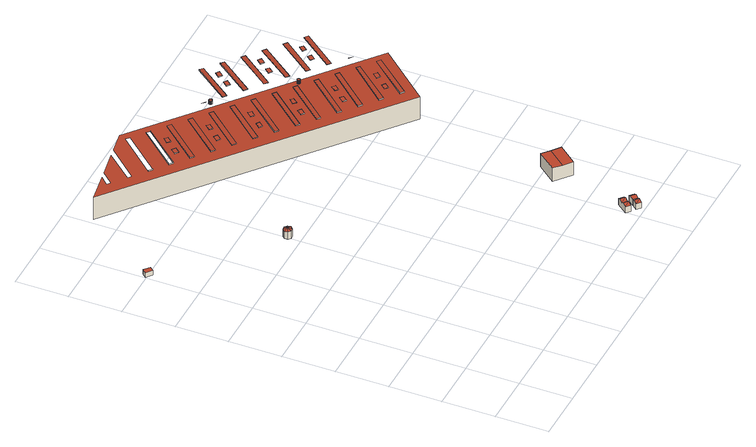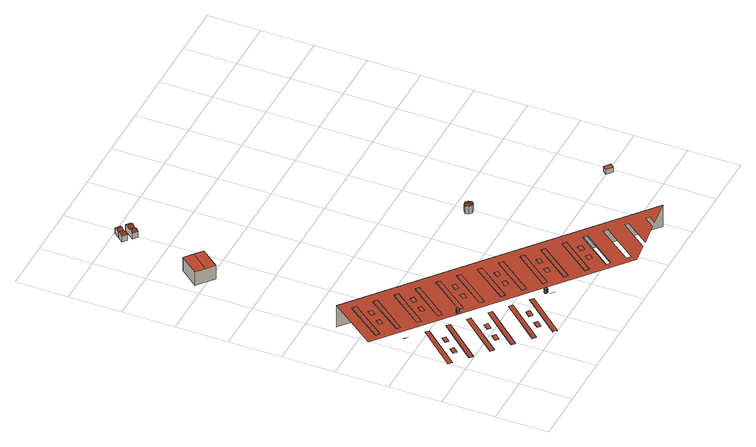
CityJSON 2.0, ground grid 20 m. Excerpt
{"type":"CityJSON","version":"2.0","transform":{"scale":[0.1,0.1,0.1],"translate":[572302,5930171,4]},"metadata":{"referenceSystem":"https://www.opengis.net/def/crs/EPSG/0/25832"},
"CityObjects":{
"building1":{"type":"Building","attributes":{"Grundfläche 2D":"5.853428","Grundhöhe NN":"4.500"},"geometry":[{"type":"Solid","lod":"3","boundaries":[[[[0,1,2,3]],[[4,5,3,2]],[[5,6,0,3]],[[6,7,1,0]],[[7,4,2,1]],[[7,6,5,4]]]],"semantics":{"surfaces":[{"type":"RoofSurface"},{"type":"WallSurface"},{"type":"GroundSurface"}],"values":[[0,1,1,1,1,2]]}}]},
"building2":{"type":"Building","attributes":{"Grundfläche 2D":"7.827328","Grundhöhe NN":"4.150"},"geometry":[{"type":"Solid","lod":"3","boundaries":[[[[8,9,10]],[[8,11,9]],[[8,10,12]],[[8,12,13]],[[8,13,14]],[[8,14,15]],[[8,15,16]],[[8,16,11]],[[17,18,10,9]],[[18,19,12,10]],[[19,20,13,12]],[[20,21,14,13]],[[21,22,15,14]],[[22,23,16,15]],[[23,24,11,16]],[[24,17,9,11]],[[19,18,17,24,23,22,21,20]]]],"semantics":{"surfaces":[{"type":"RoofSurface"},{"type":"WallSurface"},{"type":"GroundSurface"}],"values":[[0,0,0,0,0,0,0,0,1,1,1,1,1,1,1,1,2]]}}]},
"building3":{"type":"Building","attributes":{"Grundfläche 2D":"13745.719091","Grundhöhe NN":"4.508"},"children":["building3-1","building3-2","building3-3","building3-4","building3-5","building3-6","building3-7","building3-8","building3-9","building3-10","building3-11","building3-12","building3-13","building3-14","building3-15","building3-16","building3-17","building3-18","building3-19","building3-20"],"geometry":[{"type":"MultiSurface","lod":"3","boundaries":[[[25,26,27,28]],[[29,30,31,32]],[[33,34,35,36,37,38,39,40,41,42,43,44],[45,46,47,48],[49,50,51,52],[53,54,55,56],[57,58,30,29],[59,60,61,62],[63,64,65,66],[67,68,69,70],[71,72,73,74],[75,76,77,78],[79,80,81,82],[83,84,85,86],[87,88,26,25],[89,90,91,92]],[[86,85,93,94]],[[32,95,57,29]],[[51,50,96,97]],[[98,31,30,58]],[[94,99,83,86]],[[74,73,100,101]],[[99,94,93,102]],[[102,93,85,84]],[[97,103,52,51]],[[62,61,104,105]],[[103,97,96,106]],[[106,96,50,49]],[[101,107,71,74]],[[38,37,108,109]],[[82,81,110,111]],[[107,101,100,112]],[[112,100,73,72]],[[105,113,59,62]],[[49,52,103,106]],[[78,77,114,115]],[[113,105,104,116]],[[116,104,61,60]],[[111,117,79,82]],[[72,71,107,112]],[[118,119,92,91]],[[117,111,110,120]],[[120,110,81,80]],[[121,75,78,115]],[[60,59,113,116]],[[122,123,124,125]],[[77,76,126,114]],[[127,128,56,55]],[[121,115,114,126]],[[119,129,89,92]],[[80,79,117,120]],[[130,131,132,133]],[[70,69,134,135]],[[129,119,118,136]],[[136,118,91,90]],[[128,137,53,56]],[[121,126,76,75]],[[138,139,140,141]],[[133,142,143,130]],[[48,47,144,145]],[[137,128,127,146]],[[146,127,55,54]],[[135,147,67,70]],[[129,136,90,89]],[[148,149,150,151]],[[142,133,132,152]],[[152,132,131,153]],[[141,154,155,138]],[[65,64,156,157]],[[147,135,134,158]],[[158,134,69,68]],[[145,159,45,48]],[[160,161,140,139,162]],[[137,146,54,53]],[[163,164,165,166]],[[154,141,140,161]],[[151,167,168,148]],[[159,145,144,169]],[[169,144,47,46]],[[157,170,66,65]],[[68,67,147,158]],[[171,172,150,149,173]],[[174,175,176,177]],[[167,151,150,172]],[[166,178,179,163]],[[160,155,154,161]],[[170,157,156,180]],[[180,156,64,63]],[[46,45,159,169]],[[181,182,183,184]],[[178,166,165,185]],[[186,185,165,164,187]],[[177,188,189,174]],[[171,168,167,172]],[[190,191,192,193]],[[188,177,176,194]],[[195,194,176,175,196]],[[184,197,198,181]],[[186,179,178,185]],[[197,184,183,199]],[[195,189,188,194]]],"semantics":{"surfaces":[{"type":"WallSurface"},{"type":"RoofSurface"}],"values":[0,0,1,0,0,0,0,0,0,1,0,0,0,1,0,0,0,0,1,0,0,0,0,1,0,0,0,0,1,0,0,0,0,0,0,1,0,0,0,0,1,0,0,0,0,0,0,1,0,0,0,0,1,0,0,0,1,0,0,0,0,0,1,0,1,0,0,0,0,0,1,0,0,1,0,0,0,1,0,0,0,0,1,0,0,0,1,0]}}]},
"building3-1":{"type":"BuildingInstallation","parents":["building3"],"geometry":[{"type":"MultiSurface","lod":"3","boundaries":[[[200,201,202,203]],[[203,202,204,205]],[[205,206,200,203]],[[201,200,206,207]],[[207,204,202,201]]],"semantics":{"surfaces":[{"type":"RoofSurface"},{"type":"WallSurface"}],"values":[0,1,1,1,1]}}]},
"building3-2":{"type":"BuildingInstallation","parents":["building3"],"geometry":[{"type":"MultiSurface","lod":"3","boundaries":[[[208,209,210,211]],[[210,212,211]],[[209,208,213]],[[210,209,213,212]]],"semantics":{"surfaces":[{"type":"RoofSurface"},{"type":"WallSurface"}],"values":[0,1,1,1]}}]},
"building3-3":{"type":"BuildingInstallation","parents":["building3"],"geometry":[{"type":"MultiSurface","lod":"3","boundaries":[[[214,215,216,217]],[[217,216,218,219]],[[214,217,219,220]],[[215,214,220,221]],[[216,215,221,218]]],"semantics":{"surfaces":[{"type":"RoofSurface"},{"type":"WallSurface"}],"values":[0,1,1,1,1]}}]},
"building3-4":{"type":"BuildingInstallation","parents":["building3"],"geometry":[{"type":"MultiSurface","lod":"3","boundaries":[[[222,223,224,225]],[[224,226,225]],[[223,222,227]],[[224,223,227,226]]],"semantics":{"surfaces":[{"type":"RoofSurface"},{"type":"WallSurface"}],"values":[0,1,1,1]}}]},
"building3-5":{"type":"BuildingInstallation","parents":["building3"],"geometry":[{"type":"MultiSurface","lod":"3","boundaries":[[[228,229,230,231]],[[231,230,232,233]],[[228,231,233,234]],[[229,228,234,235]],[[230,229,235,232]]],"semantics":{"surfaces":[{"type":"RoofSurface"},{"type":"WallSurface"}],"values":[0,1,1,1,1]}}]},
"building3-6":{"type":"BuildingInstallation","parents":["building3"],"geometry":[{"type":"MultiSurface","lod":"3","boundaries":[[[236,237,238,239]],[[238,240,239]],[[237,236,241]],[[238,237,241,240]]],"semantics":{"surfaces":[{"type":"RoofSurface"},{"type":"WallSurface"}],"values":[0,1,1,1]}}]},
"building3-7":{"type":"BuildingInstallation","parents":["building3"],"geometry":[{"type":"MultiSurface","lod":"3","boundaries":[[[242,243,244,245,246,247,248,249,250,251,252,253,254,255,256,257,258,259,260,261,262,263,264,265,266,267,268,269,270,271,272,273,274,275,276,277,278,279,280,281,282,283,284,285,286,287,288,289,290]],[[291,292,242,290]],[[292,293,243,242]],[[293,294,244,243]],[[294,295,245,244]],[[296,297,288,287]],[[297,298,289,288]],[[298,291,290,289]],[[295,299,246,245]],[[299,300,247,246]],[[300,301,248,247]],[[301,302,249,248]],[[302,303,250,249]],[[303,304,251,250]],[[304,305,252,251]],[[305,306,253,252]],[[306,307,254,253]],[[307,308,255,254]],[[308,309,256,255]],[[309,310,257,256]],[[310,311,258,257]],[[311,312,259,258]],[[312,313,260,259]],[[313,314,261,260]],[[314,315,262,261]],[[315,316,317,264,263,262]],[[317,318,265,264]],[[318,319,266,265]],[[319,320,267,266]],[[320,321,322,269,268,267]],[[322,323,270,269]],[[323,324,271,270]],[[324,325,272,271]],[[325,326,273,272]],[[326,327,274,273]],[[327,328,275,274]],[[328,329,276,275]],[[329,330,277,276]],[[330,331,278,277]],[[331,332,279,278]],[[332,333,280,279]],[[333,334,281,280]],[[334,335,282,281]],[[335,336,283,282]],[[336,337,284,283]],[[337,338,285,284]],[[338,339,286,285]],[[339,296,287,286]]],"semantics":{"surfaces":[{"type":"RoofSurface"},{"type":"WallSurface"}],"values":[0,1,1,1,1,1,1,1,1,1,1,1,1,1,1,1,1,1,1,1,1,1,1,1,1,1,1,1,1,1,1,1,1,1,1,1,1,1,1,1,1,1,1,1,1,1,1,1]}}]},
"building3-8":{"type":"BuildingInstallation","parents":["building3"],"geometry":[{"type":"MultiSurface","lod":"3","boundaries":[[[340,341,342,343]],[[343,342,344,345]],[[340,343,345,346]],[[341,340,346,347]],[[342,341,347,344]]],"semantics":{"surfaces":[{"type":"RoofSurface"},{"type":"WallSurface"}],"values":[0,1,1,1,1]}}]},
"building3-9":{"type":"BuildingInstallation","parents":["building3"],"geometry":[{"type":"MultiSurface","lod":"3","boundaries":[[[348,349,350,351]],[[350,352,351]],[[349,348,353]],[[350,349,353,352]]],"semantics":{"surfaces":[{"type":"RoofSurface"},{"type":"WallSurface"}],"values":[0,1,1,1]}}]},
"building3-10":{"type":"BuildingInstallation","parents":["building3"],"geometry":[{"type":"MultiSurface","lod":"3","boundaries":[[[354,355,356,357]],[[357,356,358,359]],[[354,357,359,360]],[[355,354,360,361]],[[356,355,361,358]]],"semantics":{"surfaces":[{"type":"RoofSurface"},{"type":"WallSurface"}],"values":[0,1,1,1,1]}}]},
"building3-11":{"type":"BuildingInstallation","parents":["building3"],"geometry":[{"type":"MultiSurface","lod":"3","boundaries":[[[362,363,364,365]],[[365,364,366,367]],[[362,365,367,368]],[[363,362,368,369]],[[364,363,369,366]]],"semantics":{"surfaces":[{"type":"RoofSurface"},{"type":"WallSurface"}],"values":[0,1,1,1,1]}}]},
"building3-12":{"type":"BuildingInstallation","parents":["building3"],"geometry":[{"type":"MultiSurface","lod":"3","boundaries":[[[370,371,372,373]],[[372,374,373]],[[375,371,370]],[[375,374,372,371]]],"semantics":{"surfaces":[{"type":"RoofSurface"},{"type":"WallSurface"}],"values":[0,1,1,1]}}]},
"building3-13":{"type":"BuildingInstallation","parents":["building3"],"geometry":[{"type":"MultiSurface","lod":"3","boundaries":[[[376,377,378,379,380,381,382,383,384,385,386,387,388,389,390,391,392,393,394,395,396,397,398,399,400,401,402,403,404,405,406,407,408,409,410,411,412,413,414,415,416,417,418,419]],[[420,421,389,388]],[[421,422,390,389]],[[422,423,391,390]],[[424,420,388,387]],[[423,425,392,391]],[[425,426,393,392]],[[426,427,394,393]],[[427,428,395,394]],[[428,429,396,395]],[[429,430,397,396]],[[430,431,398,397]],[[431,432,399,398]],[[432,433,400,399]],[[433,434,401,400]],[[434,435,402,401]],[[435,436,403,402]],[[436,437,404,403]],[[437,438,405,404]],[[438,439,406,405]],[[439,440,407,406]],[[440,441,408,407]],[[441,442,409,408]],[[442,443,410,409]],[[443,444,411,410]],[[444,445,412,411]],[[445,446,413,412]],[[446,447,414,413]],[[447,448,415,414]],[[448,449,416,415]],[[449,450,417,416]],[[450,451,418,417]],[[451,452,419,418]],[[452,453,376,419]],[[453,454,377,376]],[[454,455,378,377]],[[455,456,379,378]],[[456,457,380,379]],[[457,458,381,380]],[[458,459,382,381]],[[459,460,383,382]],[[460,461,384,383]],[[461,462,385,384]],[[462,463,386,385]],[[463,424,387,386]]],"semantics":{"surfaces":[{"type":"RoofSurface"},{"type":"WallSurface"}],"values":[0,1,1,1,1,1,1,1,1,1,1,1,1,1,1,1,1,1,1,1,1,1,1,1,1,1,1,1,1,1,1,1,1,1,1,1,1,1,1,1,1,1,1,1,1]}}]},
"building3-14":{"type":"BuildingInstallation","parents":["building3"],"geometry":[{"type":"MultiSurface","lod":"3","boundaries":[[[464,465,466,467]],[[467,466,468,469]],[[464,467,469,470]],[[465,464,470,471]],[[466,465,471,468]]],"semantics":{"surfaces":[{"type":"RoofSurface"},{"type":"WallSurface"}],"values":[0,1,1,1,1]}}]},
"building3-15":{"type":"BuildingInstallation","parents":["building3"],"geometry":[{"type":"MultiSurface","lod":"3","boundaries":[[[472,473,474,475]],[[475,474,476,477]],[[472,475,477,478]],[[473,472,478,479]],[[474,473,479,476]]],"semantics":{"surfaces":[{"type":"RoofSurface"},{"type":"WallSurface"}],"values":[0,1,1,1,1]}}]},
"building3-16":{"type":"BuildingInstallation","parents":["building3"],"geometry":[{"type":"MultiSurface","lod":"3","boundaries":[[[480,481,482,483]],[[483,482,484,485]],[[480,483,485,486]],[[481,480,486,487]],[[482,481,487,484]]],"semantics":{"surfaces":[{"type":"RoofSurface"},{"type":"WallSurface"}],"values":[0,1,1,1,1]}}]},
"building3-17":{"type":"BuildingInstallation","parents":["building3"],"geometry":[{"type":"MultiSurface","lod":"3","boundaries":[[[488,489,490,491]],[[490,492,491]],[[489,488,493]],[[493,492,490,489]]],"semantics":{"surfaces":[{"type":"RoofSurface"},{"type":"WallSurface"}],"values":[0,1,1,1]}}]},
"building3-18":{"type":"BuildingInstallation","parents":["building3"],"geometry":[{"type":"MultiSurface","lod":"3","boundaries":[[[494,495,496,497]],[[497,496,498,499]],[[499,500,494,497]],[[495,494,500,501]],[[501,498,496,495]]],"semantics":{"surfaces":[{"type":"RoofSurface"},{"type":"WallSurface"}],"values":[0,1,1,1,1]}}]},
"building3-19":{"type":"BuildingInstallation","parents":["building3"],"geometry":[{"type":"MultiSurface","lod":"3","boundaries":[[[502,503,504,505]],[[505,504,506,507]],[[502,505,507,508]],[[503,502,508,509]],[[504,503,509,506]]],"semantics":{"surfaces":[{"type":"RoofSurface"},{"type":"WallSurface"}],"values":[0,1,1,1,1]}}]},
"building3-20":{"type":"BuildingInstallation","parents":["building3"],"geometry":[{"type":"MultiSurface","lod":"3","boundaries":[[[510,511,512,513]],[[513,512,514,515]],[[510,513,515,516]],[[511,510,516,517]],[[512,511,517,514]]],"semantics":{"surfaces":[{"type":"RoofSurface"},{"type":"WallSurface"}],"values":[0,1,1,1,1]}}]},
"building4":{"type":"Building","attributes":{"Grundfläche 2D":"10.628285","Grundhöhe NN":"5.383"},"geometry":[{"type":"Solid","lod":"3","boundaries":[[[[518,519,520]],[[521,522,520,523]],[[518,520,522]],[[521,523,524]],[[525,526,524,527]],[[521,524,526]],[[527,524,523,520,519,528,529]],[[525,527,529,530]],[[518,522,521,526,525,530,531]],[[519,518,531,528]],[[529,528,531,530]]]],"semantics":{"surfaces":[{"type":"RoofSurface"},{"type":"WallSurface"},{"type":"GroundSurface"}],"values":[[0,0,0,0,0,0,1,1,1,1,2]]}}]},
"building5":{"type":"Building","attributes":{"Grundfläche 2D":"5.286914","Grundhöhe NN":"5.450"},"geometry":[{"type":"Solid","lod":"3","boundaries":[[[[532,533,534,535]],[[532,535,536]],[[532,536,537]],[[536,535,534,538,539]],[[537,536,539,540]],[[533,532,537,540,541]],[[534,533,541,538]],[[539,538,541,540]]]],"semantics":{"surfaces":[{"type":"RoofSurface"},{"type":"WallSurface"},{"type":"GroundSurface"}],"values":[[0,0,0,1,1,1,1,2]]}}]},
"building6":{"type":"Building","attributes":{"Grundfläche 2D":"5.309167","Grundhöhe NN":"5.450"},"geometry":[{"type":"Solid","lod":"3","boundaries":[[[[542,543,544,545]],[[533,542,545,534]],[[534,545,544,546,538]],[[533,534,538,541]],[[543,542,533,541,547]],[[544,543,547,546]],[[538,546,547,541]]]],"semantics":{"surfaces":[{"type":"RoofSurface"},{"type":"WallSurface"},{"type":"GroundSurface"}],"values":[[0,0,1,1,1,1,2]]}}]},
"building7":{"type":"Building","attributes":{"Grundfläche 2D":"72.323007","Grundhöhe NN":"4.587"},"geometry":[{"type":"Solid","lod":"3","boundaries":[[[[548,549,550,551]],[[552,548,551,553]],[[553,551,550,554,555]],[[552,553,555,556]],[[549,548,552,556,557]],[[550,549,557,554]],[[555,554,557,556]]]],"semantics":{"surfaces":[{"type":"RoofSurface"},{"type":"WallSurface"},{"type":"GroundSurface"}],"values":[[0,0,1,1,1,1,2]]}}]}
},
"vertices":[
[24,1385,25],[37,1400,25],[15,1419,25],[2,1403,25],[15,1419,5],[2,1403,5],[24,1385,5],[37,1400,5],
[410,1054,40],[405,1038,34],[417,1039,34],[395,1046,34],[426,1049,34],[424,1061,34],[414,1070,34],[402,1068,34],[394,1059,34],[405,1038,2],[417,1039,2],[426,1049,2],[424,1061,2],[414,1070,2],[402,1068,2],[394,1059,2],[395,1046,2],
[423,1582,103],[436,1571,103],[436,1571,107],[423,1582,107],[484,1532,103],[498,1521,103],[498,1521,107],[484,1532,107],[349,1716,107],[313,1672,103],[300,1683,103],[324,1712,105],[218,1696,100],[1178,904,100],[1335,1095,117],[547,1746,117],[468,1734,113],[375,1622,103],[362,1633,103],[442,1730,111],[1216,1161,115],[1229,1151,115],[1115,1012,103],[1102,1023,103],[736,1557,115],[621,1419,103],[608,1430,103],[723,1568,115],[1093,1263,115],[1106,1252,115],[992,1114,103],[979,1125,103],[599,1670,115],[612,1659,115],[846,1467,115],[859,1456,115],[745,1317,103],[731,1328,103],[1290,1100,115],[1176,961,103],[1162,972,103],[1277,1111,115],[1155,1212,115],[1168,1201,115],[1053,1063,103],[1040,1074,103],[784,1517,115],[797,1507,115],[683,1368,103],[669,1379,103],[969,1365,115],[982,1354,115],[868,1215,103],[855,1226,103],[908,1415,115],[921,1404,115],[807,1266,103],[794,1277,103],[661,1619,115],[674,1608,115],[559,1470,103],[546,1481,103],[538,1720,115],[551,1709,115],[1031,1314,115],[1044,1303,115],[930,1165,103],[917,1175,103],[559,1470,107],[546,1481,107],[599,1670,117],[621,1419,107],[608,1430,107],[612,1659,117],[661,1619,117],[683,1368,107],[669,1379,107],[674,1608,117],[723,1568,117],[745,1317,107],[731,1328,107],[736,1557,117],[784,1517,117],[218,1696,5],[1178,904,5],[807,1266,107],[794,1277,107],[797,1507,117],[846,1467,117],[868,1215,107],[855,1226,107],[859,1456,117],[908,1415,117],[930,1165,107],[917,1175,107],[921,1404,117],[969,1365,117],[822,1562,115],[835,1551,115],[835,1551,116],[822,1562,116],[982,1354,117],[992,1114,107],[979,1125,107],[1031,1314,117],[883,1512,115],[896,1501,115],[896,1501,116],[883,1512,116],[1053,1063,107],[1040,1074,107],[1044,1303,117],[1093,1263,117],[945,1461,115],[959,1450,115],[959,1450,116],[945,1461,116],[998,1651,106],[998,1651,103],[1115,1012,107],[1102,1023,107],[1106,1252,117],[1155,1212,117],[1007,1411,115],[1020,1400,115],[1020,1400,116],[1007,1411,116],[1011,1640,106],[1011,1640,103],[1060,1600,106],[1060,1600,103],[1176,961,107],[1162,972,107],[1168,1201,117],[1216,1161,117],[1073,1589,103],[1073,1589,106],[1018,1523,108],[1069,1360,115],[1082,1349,115],[1082,1349,116],[1069,1360,116],[1121,1549,106],[1121,1549,103],[1229,1151,117],[1277,1111,117],[1134,1538,103],[1134,1538,106],[1092,1488,107],[1130,1309,115],[1143,1298,115],[1143,1298,116],[1130,1309,116],[1183,1498,106],[1183,1498,103],[1290,1100,117],[1192,1258,115],[1205,1247,115],[1205,1247,116],[1192,1258,116],[1196,1487,106],[1196,1487,103],[1167,1452,106],[1245,1447,106],[1245,1447,103],[1254,1207,115],[1267,1196,115],[1267,1196,116],[1254,1207,116],[1258,1436,106],[1258,1436,103],[1241,1416,104],[1306,1397,106],[1306,1397,103],[1319,1386,106],
[559,1556,109],[544,1538,109],[556,1528,109],[571,1546,109],[556,1528,106],[571,1546,107],[559,1556,107],[544,1538,106],
[598,1603,112],[582,1585,112],[594,1575,112],[610,1593,112],[594,1575,110],[582,1585,110],
[682,1455,109],[667,1436,109],[679,1427,109],[694,1445,109],[679,1427,106],[694,1445,107],[682,1455,107],[667,1436,106],
[722,1501,112],[706,1483,112],[718,1473,112],[733,1491,112],[718,1473,110],[706,1483,110],
[806,1352,109],[791,1334,109],[803,1325,109],[818,1343,109],[803,1325,106],[818,1343,107],[806,1352,107],[791,1334,106],
[845,1400,112],[830,1382,112],[841,1372,112],[857,1390,112],[841,1372,110],[830,1382,110],
[835,1541,130],[834,1541,130],[833,1541,130],[833,1540,130],[832,1540,130],[831,1539,130],[830,1538,130],[830,1537,130],[829,1537,130],[829,1536,130],[829,1535,130],[829,1534,130],[829,1533,130],[829,1532,130],[830,1532,130],[830,1531,130],[830,1530,130],[831,1530,130],[831,1529,130],[832,1529,130],[833,1529,130],[833,1528,130],[834,1528,130],[835,1528,130],[836,1528,130],[837,1528,130],[837,1529,130],[838,1529,130],[839,1529,130],[839,1530,130],[840,1530,130],[840,1531,130],[841,1531,130],[841,1532,130],[841,1533,130],[842,1533,130],[842,1534,130],[842,1535,130],[841,1536,130],[841,1537,130],[841,1538,130],[840,1538,130],[840,1539,130],[839,1539,130],[839,1540,130],[838,1540,130],[837,1540,130],[837,1541,130],[836,1541,130],[836,1541,115],[835,1541,115],[834,1541,115],[833,1541,115],[833,1540,115],[838,1540,115],[837,1540,115],[837,1541,115],[832,1540,115],[831,1539,115],[830,1538,116],[830,1537,116],[829,1537,116],[829,1536,116],[829,1535,116],[829,1534,116],[829,1533,116],[829,1532,116],[830,1532,116],[830,1531,116],[830,1530,116],[831,1530,116],[831,1529,116],[832,1529,116],[833,1529,116],[833,1528,116],[834,1528,116],[835,1528,116],[836,1528,116],[837,1528,116],[837,1529,116],[838,1529,116],[839,1529,116],[839,1530,116],[840,1530,116],[840,1531,115],[841,1531,115],[841,1532,115],[841,1533,115],[842,1533,115],[842,1534,115],[842,1535,115],[841,1536,115],[841,1537,115],[841,1538,115],[840,1538,115],[840,1539,115],[839,1539,115],[839,1540,115],
[930,1251,109],[914,1232,109],[926,1223,109],[942,1242,109],[926,1223,106],[942,1242,107],[930,1251,107],[914,1232,106],
[969,1298,112],[953,1280,112],[965,1270,112],[980,1289,112],[965,1270,110],[953,1280,110],
[1053,1149,109],[1038,1131,109],[1050,1121,109],[1065,1140,109],[1050,1121,106],[1065,1140,107],[1053,1149,107],[1038,1131,106],
[964,1544,113],[948,1526,114],[960,1516,114],[975,1535,113],[960,1516,111],[975,1535,110],[964,1544,110],[948,1526,111],
[1092,1197,112],[1077,1178,112],[1088,1169,112],[1104,1187,112],[1088,1169,110],[1077,1178,110],
[1066,1303,130],[1067,1303,130],[1067,1304,130],[1067,1305,130],[1067,1306,130],[1067,1307,130],[1067,1308,130],[1066,1308,130],[1066,1309,130],[1065,1310,130],[1064,1311,130],[1063,1311,130],[1062,1312,130],[1061,1312,130],[1060,1312,130],[1059,1311,130],[1058,1311,130],[1057,1311,130],[1057,1310,130],[1056,1310,130],[1056,1309,130],[1056,1308,130],[1055,1308,130],[1055,1307,130],[1055,1306,130],[1055,1305,130],[1055,1304,130],[1055,1303,130],[1056,1303,130],[1056,1302,130],[1057,1302,130],[1057,1301,130],[1058,1301,130],[1058,1300,130],[1059,1300,130],[1060,1300,130],[1061,1300,130],[1062,1300,130],[1063,1300,130],[1064,1300,130],[1064,1301,130],[1065,1301,130],[1065,1302,130],[1066,1302,130],[1062,1312,116],[1061,1312,116],[1060,1312,116],[1059,1311,116],[1063,1311,116],[1058,1311,116],[1057,1311,116],[1057,1310,116],[1056,1310,116],[1056,1309,116],[1056,1308,116],[1055,1308,116],[1055,1307,116],[1055,1306,116],[1055,1305,116],[1055,1304,116],[1055,1303,116],[1056,1303,116],[1056,1302,116],[1057,1302,116],[1057,1301,116],[1058,1301,116],[1058,1300,116],[1059,1300,116],[1060,1300,116],[1061,1300,116],[1062,1300,116],[1063,1300,116],[1064,1300,116],[1064,1301,116],[1065,1301,116],[1065,1302,116],[1066,1302,116],[1066,1303,116],[1067,1303,116],[1067,1304,116],[1067,1305,116],[1067,1306,116],[1067,1307,116],[1067,1308,116],[1066,1308,116],[1066,1309,116],[1065,1310,116],[1064,1311,116],
[1002,1592,109],[986,1573,110],[998,1563,110],[1014,1582,109],[998,1563,107],[1014,1582,106],[1002,1592,106],[986,1573,107],
[1176,1048,108],[1161,1030,108],[1173,1019,108],[1188,1038,108],[1173,1019,106],[1188,1038,107],[1176,1048,107],[1161,1030,106],
[1087,1443,113],[1071,1424,114],[1083,1414,114],[1098,1433,113],[1083,1414,111],[1098,1433,110],[1087,1443,110],[1071,1424,111],
[1215,1095,112],[1200,1077,112],[1212,1067,112],[1227,1085,112],[1212,1067,110],[1200,1077,110],
[1126,1490,109],[1110,1471,110],[1122,1461,110],[1137,1480,109],[1122,1461,107],[1137,1480,106],[1126,1490,106],[1110,1471,107],
[1210,1340,112],[1195,1322,113],[1207,1312,113],[1222,1331,112],[1207,1312,111],[1222,1331,110],[1210,1340,110],[1195,1322,111],
[1249,1388,109],[1233,1369,109],[1245,1360,109],[1260,1378,109],[1245,1360,107],[1260,1378,106],[1249,1388,106],[1233,1369,107],
[987,48,40],[1002,34,40],[1011,46,47],[1003,68,40],[996,59,47],[1019,55,40],[1028,66,47],[1020,88,40],[1012,79,47],[1036,75,40],[1002,34,14],[1036,75,14],[1020,88,14],[987,48,14],
[1042,19,46],[1049,29,40],[1034,41,40],[1026,32,46],[1017,22,40],[1033,8,40],[1034,41,15],[1017,22,15],[1033,8,15],[1049,29,15],
[1059,40,46],[1066,49,40],[1050,62,40],[1043,53,46],[1050,62,15],[1066,49,15],
[1081,324,63],[1112,299,64],[1169,369,64],[1138,394,63],[1051,350,64],[1108,420,64],[1169,369,6],[1108,420,6],[1051,350,6],[1112,299,6]
]}
